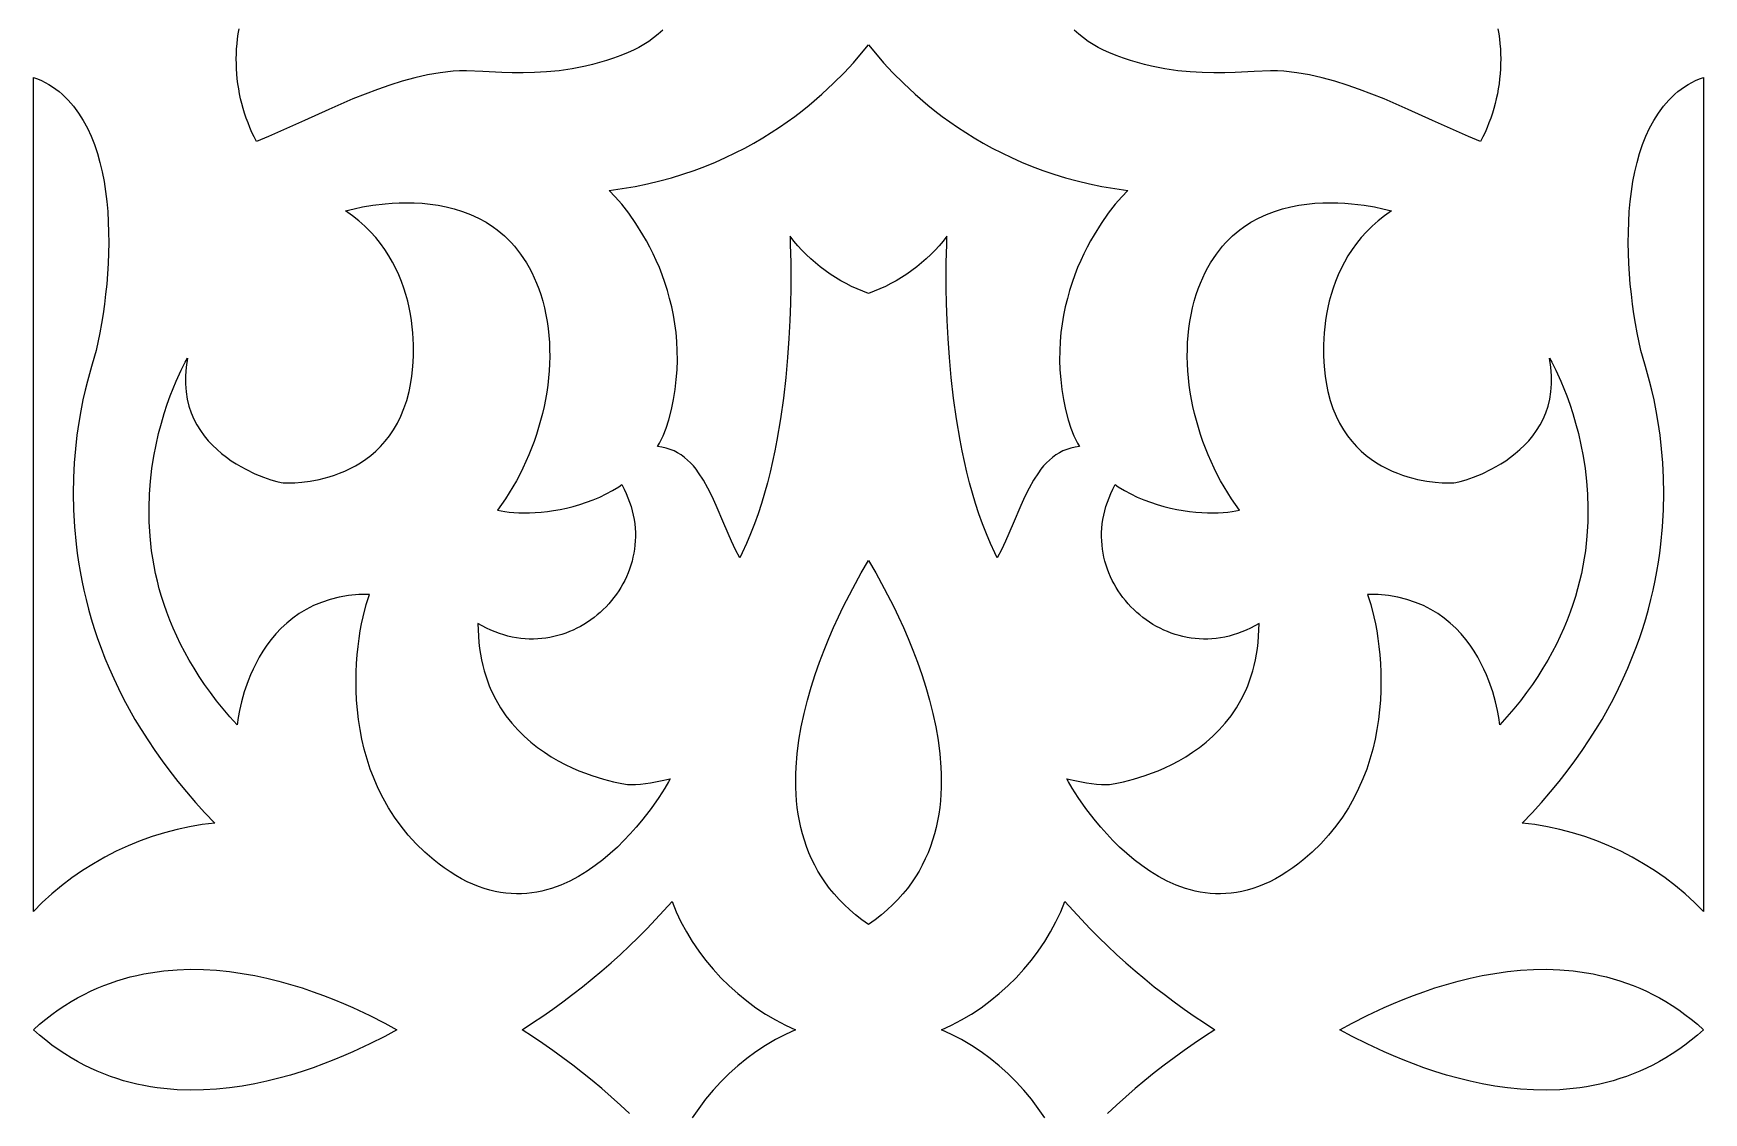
# Model space of a CAD drawing. Extents: x -350 to 350, y -780 to 780.
# Drawn here: x -270 to -190, y -73.1 to -21.4 of the extents above; entities that cross this region are included whole.
import ezdxf

# ---------------------------------------------------------------- set-up
doc = ezdxf.new("R2010")
doc.units = 0
doc.layers.add('LAYER_1', color=18, linetype='CONTINUOUS')

msp = doc.modelspace()

# ---------------------------------------------------------------- linework, layer by layer
at = {"layer": 'LAYER_1'}
for points in [[(-239.857, -21.248), (-240.075, -21.441), (-240.299, -21.622), (-240.53, -21.791), (-240.767, -21.946), (-241.009, -22.088), (-241.258, -22.216), (-241.511, -22.329), (-241.862, -22.467), (-242.21, -22.593), (-242.553, -22.705), (-242.891, -22.806), (-243.225, -22.895), (-243.554, -22.974), (-244.196, -23.101), (-244.818, -23.192), (-245.417, -23.252), (-245.992, -23.286), (-246.542, -23.298), (-247.067, -23.295), (-247.563, -23.279), (-248.47, -23.233), (-249.252, -23.199), (-249.593, -23.198), (-249.9, -23.215), (-250.518, -23.291), (-251.13, -23.398), (-251.736, -23.535), (-252.337, -23.697), (-252.933, -23.882), (-253.524, -24.087), (-254.111, -24.309), (-254.695, -24.545), (-255.856, -25.047), (-257.01, -25.571), (-258.162, -26.092), (-258.738, -26.344), (-259.316, -26.586), (-259.427, -26.367), (-259.532, -26.144), (-259.63, -25.92), (-259.721, -25.693), (-259.806, -25.464), (-259.883, -25.234), (-259.954, -25.002), (-260.018, -24.768), (-260.075, -24.533), (-260.125, -24.297), (-260.168, -24.059), (-260.204, -23.821), (-260.234, -23.582), (-260.256, -23.342), (-260.272, -23.102), (-260.281, -22.862), (-260.283, -22.621), (-260.278, -22.38), (-260.266, -22.14), (-260.247, -21.9), (-260.222, -21.66), (-260.189, -21.421), (-260.15, -21.183)], [(-199.854, -21.183), (-199.815, -21.421), (-199.783, -21.66), (-199.757, -21.9), (-199.738, -22.14), (-199.726, -22.38), (-199.721, -22.621), (-199.723, -22.862), (-199.732, -23.102), (-199.748, -23.342), (-199.771, -23.582), (-199.8, -23.821), (-199.836, -24.059), (-199.88, -24.297), (-199.93, -24.533), (-199.987, -24.768), (-200.05, -25.002), (-200.121, -25.234), (-200.199, -25.464), (-200.283, -25.693), (-200.374, -25.92), (-200.472, -26.144), (-200.577, -26.367), (-200.689, -26.586), (-201.266, -26.344), (-201.843, -26.092), (-202.995, -25.571), (-204.149, -25.047), (-205.309, -24.545), (-205.893, -24.309), (-206.481, -24.087), (-207.072, -23.882), (-207.667, -23.697), (-208.268, -23.535), (-208.874, -23.398), (-209.486, -23.291), (-210.105, -23.215), (-210.411, -23.198), (-210.753, -23.199), (-211.535, -23.233), (-212.441, -23.279), (-212.938, -23.295), (-213.462, -23.298), (-214.012, -23.286), (-214.588, -23.252), (-215.187, -23.192), (-215.808, -23.101), (-216.451, -22.974), (-216.78, -22.895), (-217.113, -22.806), (-217.452, -22.705), (-217.795, -22.593), (-218.142, -22.467), (-218.494, -22.329), (-218.747, -22.216), (-218.995, -22.088), (-219.237, -21.946), (-219.474, -21.791), (-219.705, -21.622), (-219.929, -21.441), (-220.147, -21.248)], [(-241.453, -73.12), (-241.887, -72.715), (-242.328, -72.317), (-242.776, -71.927), (-243.231, -71.545), (-243.693, -71.172), (-244.162, -70.807), (-244.637, -70.45), (-245.119, -70.103), (-245.606, -69.764), (-246.099, -69.434), (-246.598, -69.11), (-246.099, -68.787), (-245.606, -68.457), (-245.119, -68.118), (-244.637, -67.77), (-244.162, -67.414), (-243.693, -67.049), (-243.231, -66.675), (-242.776, -66.294), (-242.328, -65.904), (-241.887, -65.506), (-241.453, -65.101), (-241.028, -64.688), (-240.61, -64.267), (-240.201, -63.84), (-239.8, -63.405), (-239.408, -62.963), (-239.211, -63.458), (-238.983, -63.945), (-238.727, -64.423), (-238.444, -64.89), (-238.136, -65.344), (-237.803, -65.785), (-237.449, -66.21), (-237.073, -66.619), (-236.678, -67.009), (-236.265, -67.38), (-235.835, -67.729), (-235.391, -68.056), (-234.933, -68.359), (-234.464, -68.636), (-233.984, -68.886), (-233.495, -69.11), (-233.984, -69.335), (-234.464, -69.585), (-234.933, -69.862), (-235.391, -70.165), (-235.835, -70.491), (-236.265, -70.841), (-236.678, -71.212), (-237.073, -71.602), (-237.449, -72.011), (-237.803, -72.436), (-238.136, -72.877), (-238.444, -73.331)], [(-221.56, -73.331), (-221.869, -72.877), (-222.201, -72.436), (-222.556, -72.011), (-222.932, -71.602), (-223.327, -71.212), (-223.74, -70.841), (-224.169, -70.491), (-224.613, -70.165), (-225.071, -69.862), (-225.541, -69.585), (-226.02, -69.335), (-226.509, -69.11), (-226.02, -68.886), (-225.541, -68.636), (-225.071, -68.359), (-224.613, -68.056), (-224.169, -67.729), (-223.74, -67.38), (-223.327, -67.009), (-222.932, -66.619), (-222.556, -66.21), (-222.201, -65.785), (-221.869, -65.344), (-221.56, -64.89), (-221.277, -64.423), (-221.021, -63.945), (-220.793, -63.458), (-220.596, -62.963), (-220.204, -63.405), (-219.803, -63.84), (-219.394, -64.267), (-218.977, -64.688), (-218.551, -65.101), (-218.118, -65.506), (-217.677, -65.904), (-217.229, -66.294), (-216.773, -66.675), (-216.311, -67.049), (-215.842, -67.414), (-215.367, -67.77), (-214.886, -68.118), (-214.398, -68.457), (-213.905, -68.787), (-213.407, -69.11), (-213.905, -69.434), (-214.398, -69.764), (-214.886, -70.103), (-215.367, -70.45), (-215.842, -70.807), (-216.311, -71.172), (-216.773, -71.545), (-217.229, -71.927), (-217.677, -72.317), (-218.118, -72.715), (-218.551, -73.12)]]:
    msp.add_lwpolyline(points, dxfattribs=at)
for points in [[(-229.669, -22.36), (-229.28, -22.81), (-228.835, -23.291), (-228.333, -23.796), (-227.773, -24.318), (-227.154, -24.847), (-226.823, -25.113), (-226.476, -25.378), (-226.114, -25.641), (-225.738, -25.902), (-225.346, -26.158), (-224.938, -26.411), (-224.516, -26.657), (-224.077, -26.898), (-223.623, -27.13), (-223.154, -27.355), (-222.669, -27.569), (-222.167, -27.774), (-221.65, -27.967), (-221.117, -28.148), (-220.567, -28.316), (-220.002, -28.469), (-219.419, -28.608), (-218.821, -28.73), (-218.206, -28.835), (-217.574, -28.922), (-217.87, -29.225), (-218.189, -29.591), (-218.522, -30.018), (-218.862, -30.503), (-219.2, -31.044), (-219.366, -31.335), (-219.529, -31.638), (-219.686, -31.954), (-219.838, -32.282), (-219.984, -32.623), (-220.122, -32.974), (-220.251, -33.337), (-220.37, -33.711), (-220.478, -34.096), (-220.575, -34.491), (-220.659, -34.895), (-220.729, -35.31), (-220.783, -35.733), (-220.822, -36.166), (-220.844, -36.607), (-220.848, -37.057), (-220.833, -37.514), (-220.797, -37.979), (-220.741, -38.452), (-220.662, -38.931), (-220.56, -39.417), (-220.433, -39.909), (-220.308, -40.303), (-220.16, -40.674), (-219.991, -41.024), (-219.896, -41.189), (-220.109, -41.218), (-220.311, -41.264), (-220.504, -41.325), (-220.687, -41.4), (-220.861, -41.49), (-221.027, -41.592), (-221.184, -41.707), (-221.334, -41.834), (-221.477, -41.971), (-221.613, -42.119), (-221.743, -42.277), (-221.867, -42.443), (-222.099, -42.8), (-222.314, -43.183), (-222.515, -43.587), (-222.705, -44.006), (-223.069, -44.867), (-223.435, -45.721), (-223.628, -46.13), (-223.832, -46.521), (-223.952, -46.282), (-224.161, -45.828), (-224.357, -45.364), (-224.54, -44.889), (-224.712, -44.407), (-224.873, -43.916), (-225.022, -43.42), (-225.16, -42.919), (-225.289, -42.413), (-225.407, -41.905), (-225.516, -41.396), (-225.616, -40.885), (-225.789, -39.869), (-225.93, -38.864), (-226.043, -37.881), (-226.129, -36.929), (-226.192, -36.016), (-226.236, -35.152), (-226.263, -34.347), (-226.277, -33.61), (-226.28, -32.949), (-226.275, -32.375), (-226.256, -31.521), (-226.243, -31.123), (-226.424, -31.351), (-226.613, -31.574), (-226.812, -31.79), (-227.019, -32), (-227.235, -32.202), (-227.458, -32.397), (-227.688, -32.584), (-227.924, -32.762), (-228.167, -32.933), (-228.416, -33.094), (-228.67, -33.246), (-228.929, -33.388), (-229.192, -33.521), (-229.459, -33.643), (-229.729, -33.755), (-230.002, -33.855), (-230.276, -33.755), (-230.546, -33.643), (-230.813, -33.521), (-231.076, -33.388), (-231.334, -33.246), (-231.588, -33.094), (-231.837, -32.933), (-232.08, -32.762), (-232.317, -32.584), (-232.547, -32.397), (-232.77, -32.202), (-232.985, -32), (-233.192, -31.79), (-233.391, -31.574), (-233.581, -31.351), (-233.761, -31.123), (-233.749, -31.521), (-233.729, -32.375), (-233.725, -32.949), (-233.728, -33.61), (-233.741, -34.347), (-233.768, -35.152), (-233.812, -36.016), (-233.875, -36.929), (-233.962, -37.881), (-234.074, -38.864), (-234.215, -39.869), (-234.389, -40.885), (-234.488, -41.396), (-234.597, -41.905), (-234.716, -42.413), (-234.844, -42.919), (-234.983, -43.42), (-235.132, -43.916), (-235.292, -44.407), (-235.464, -44.889), (-235.648, -45.364), (-235.844, -45.828), (-236.052, -46.282), (-236.172, -46.521), (-236.376, -46.13), (-236.569, -45.721), (-236.936, -44.867), (-237.299, -44.006), (-237.49, -43.587), (-237.69, -43.183), (-237.905, -42.8), (-238.138, -42.443), (-238.262, -42.277), (-238.391, -42.119), (-238.527, -41.971), (-238.67, -41.834), (-238.82, -41.707), (-238.978, -41.592), (-239.143, -41.49), (-239.317, -41.4), (-239.501, -41.325), (-239.693, -41.264), (-239.896, -41.218), (-240.109, -41.189), (-240.014, -41.024), (-239.844, -40.674), (-239.696, -40.303), (-239.571, -39.909), (-239.445, -39.417), (-239.343, -38.931), (-239.264, -38.452), (-239.207, -37.979), (-239.172, -37.514), (-239.156, -37.057), (-239.16, -36.607), (-239.182, -36.166), (-239.221, -35.733), (-239.276, -35.31), (-239.346, -34.895), (-239.429, -34.491), (-239.526, -34.096), (-239.634, -33.711), (-239.754, -33.337), (-239.883, -32.974), (-240.02, -32.623), (-240.166, -32.282), (-240.318, -31.954), (-240.476, -31.638), (-240.638, -31.335), (-240.804, -31.044), (-241.142, -30.503), (-241.482, -30.018), (-241.816, -29.591), (-242.135, -29.225), (-242.43, -28.922), (-241.799, -28.835), (-241.183, -28.73), (-240.585, -28.608), (-240.003, -28.469), (-239.437, -28.316), (-238.888, -28.148), (-238.354, -27.967), (-237.837, -27.774), (-237.336, -27.569), (-236.85, -27.355), (-236.381, -27.13), (-235.927, -26.898), (-235.489, -26.657), (-235.066, -26.411), (-234.659, -26.158), (-234.267, -25.902), (-233.89, -25.641), (-233.528, -25.378), (-233.182, -25.113), (-232.85, -24.847), (-232.231, -24.318), (-231.671, -23.796), (-231.169, -23.291), (-230.724, -22.81), (-230.336, -22.36), (-230.002, -21.95)], [(-269.808, -23.585), (-269.62, -23.667), (-269.439, -23.757), (-269.263, -23.855), (-269.094, -23.961), (-268.931, -24.074), (-268.774, -24.194), (-268.623, -24.322), (-268.477, -24.456), (-268.338, -24.597), (-268.075, -24.897), (-267.835, -25.222), (-267.615, -25.57), (-267.417, -25.938), (-267.238, -26.326), (-267.078, -26.732), (-266.937, -27.154), (-266.814, -27.591), (-266.708, -28.041), (-266.619, -28.502), (-266.546, -28.974), (-266.488, -29.454), (-266.444, -29.941), (-266.415, -30.433), (-266.398, -30.929), (-266.395, -31.427), (-266.403, -31.925), (-266.422, -32.423), (-266.452, -32.917), (-266.492, -33.408), (-266.542, -33.893), (-266.6, -34.37), (-266.665, -34.839), (-266.738, -35.297), (-266.818, -35.743), (-266.994, -36.592), (-267.072, -36.855), (-267.222, -37.348), (-267.417, -38.055), (-267.522, -38.483), (-267.628, -38.959), (-267.731, -39.48), (-267.828, -40.044), (-267.915, -40.65), (-267.988, -41.294), (-268.045, -41.975), (-268.082, -42.692), (-268.095, -43.441), (-268.081, -44.221), (-268.036, -45.03), (-267.957, -45.865), (-267.904, -46.292), (-267.841, -46.726), (-267.767, -47.164), (-267.683, -47.608), (-267.588, -48.058), (-267.481, -48.512), (-267.362, -48.971), (-267.23, -49.434), (-267.086, -49.901), (-266.929, -50.372), (-266.757, -50.847), (-266.572, -51.325), (-266.372, -51.806), (-266.156, -52.29), (-265.926, -52.776), (-265.679, -53.265), (-265.416, -53.756), (-265.136, -54.249), (-264.839, -54.743), (-264.524, -55.238), (-264.192, -55.735), (-263.84, -56.232), (-263.47, -56.73), (-263.08, -57.228), (-262.67, -57.726), (-262.241, -58.224), (-261.79, -58.721), (-261.318, -59.218), (-261.92, -59.289), (-262.521, -59.39), (-263.12, -59.519), (-263.715, -59.676), (-264.306, -59.861), (-264.89, -60.071), (-265.466, -60.307), (-266.031, -60.568), (-266.585, -60.852), (-267.126, -61.16), (-267.652, -61.49), (-268.161, -61.841), (-268.653, -62.214), (-269.124, -62.606), (-269.575, -63.017), (-270.001, -63.446), (-270.001, -23.511)], [(-190.002, -63.447), (-190.43, -63.017), (-190.88, -62.606), (-191.352, -62.214), (-191.843, -61.841), (-192.353, -61.49), (-192.878, -61.16), (-193.419, -60.852), (-193.973, -60.568), (-194.539, -60.307), (-195.114, -60.071), (-195.698, -59.861), (-196.289, -59.676), (-196.885, -59.519), (-197.484, -59.39), (-198.085, -59.289), (-198.686, -59.218), (-198.214, -58.721), (-197.764, -58.224), (-197.334, -57.726), (-196.924, -57.228), (-196.535, -56.73), (-196.164, -56.232), (-195.813, -55.735), (-195.48, -55.238), (-195.165, -54.743), (-194.868, -54.249), (-194.588, -53.756), (-194.325, -53.265), (-194.079, -52.776), (-193.848, -52.29), (-193.633, -51.806), (-193.433, -51.325), (-193.247, -50.847), (-193.076, -50.372), (-192.918, -49.901), (-192.774, -49.434), (-192.643, -48.971), (-192.524, -48.512), (-192.417, -48.058), (-192.321, -47.608), (-192.237, -47.164), (-192.164, -46.726), (-192.101, -46.292), (-192.047, -45.865), (-191.968, -45.03), (-191.923, -44.221), (-191.909, -43.441), (-191.922, -42.692), (-191.959, -41.975), (-192.016, -41.294), (-192.09, -40.65), (-192.177, -40.044), (-192.274, -39.48), (-192.377, -38.959), (-192.482, -38.483), (-192.588, -38.055), (-192.782, -37.348), (-192.932, -36.855), (-193.01, -36.592), (-193.186, -35.743), (-193.266, -35.297), (-193.339, -34.839), (-193.405, -34.37), (-193.463, -33.893), (-193.512, -33.408), (-193.552, -32.917), (-193.582, -32.423), (-193.601, -31.925), (-193.61, -31.427), (-193.606, -30.929), (-193.59, -30.433), (-193.56, -29.941), (-193.517, -29.454), (-193.459, -28.974), (-193.385, -28.502), (-193.296, -28.041), (-193.19, -27.591), (-193.067, -27.154), (-192.926, -26.732), (-192.767, -26.326), (-192.588, -25.938), (-192.389, -25.57), (-192.17, -25.222), (-191.929, -24.897), (-191.667, -24.597), (-191.527, -24.456), (-191.382, -24.322), (-191.23, -24.194), (-191.073, -24.074), (-190.91, -23.961), (-190.741, -23.855), (-190.566, -23.757), (-190.384, -23.667), (-190.196, -23.585), (-190.002, -23.511)], [(-251.761, -29.52), (-251.386, -29.54), (-251.005, -29.578), (-250.619, -29.633), (-250.23, -29.709), (-249.841, -29.806), (-249.453, -29.927), (-249.068, -30.074), (-248.69, -30.248), (-248.32, -30.452), (-247.96, -30.687), (-247.784, -30.817), (-247.612, -30.955), (-247.443, -31.102), (-247.279, -31.258), (-247.118, -31.424), (-246.962, -31.598), (-246.811, -31.783), (-246.664, -31.977), (-246.523, -32.181), (-246.387, -32.396), (-246.257, -32.622), (-246.133, -32.858), (-246.016, -33.105), (-245.905, -33.364), (-245.8, -33.634), (-245.703, -33.916), (-245.608, -34.231), (-245.525, -34.551), (-245.454, -34.874), (-245.395, -35.202), (-245.348, -35.532), (-245.312, -35.866), (-245.288, -36.202), (-245.274, -36.54), (-245.272, -36.88), (-245.28, -37.221), (-245.299, -37.563), (-245.328, -37.905), (-245.367, -38.247), (-245.416, -38.59), (-245.475, -38.931), (-245.544, -39.271), (-245.621, -39.61), (-245.708, -39.947), (-245.804, -40.281), (-245.908, -40.613), (-246.021, -40.941), (-246.142, -41.266), (-246.272, -41.587), (-246.409, -41.904), (-246.554, -42.216), (-246.707, -42.523), (-246.866, -42.824), (-247.033, -43.119), (-247.207, -43.408), (-247.388, -43.69), (-247.575, -43.964), (-247.769, -44.232), (-247.604, -44.27), (-247.42, -44.304), (-247.216, -44.33), (-246.995, -44.35), (-246.758, -44.363), (-246.507, -44.367), (-246.242, -44.364), (-245.966, -44.351), (-245.68, -44.328), (-245.384, -44.295), (-245.082, -44.252), (-244.773, -44.198), (-244.46, -44.131), (-244.144, -44.053), (-243.827, -43.961), (-243.509, -43.856), (-243.192, -43.737), (-242.878, -43.604), (-242.568, -43.456), (-242.264, -43.292), (-241.967, -43.111), (-241.823, -43.013), (-241.712, -43.222), (-241.612, -43.431), (-241.522, -43.64), (-241.444, -43.849), (-241.375, -44.058), (-241.316, -44.267), (-241.267, -44.475), (-241.228, -44.683), (-241.199, -44.89), (-241.179, -45.095), (-241.167, -45.3), (-241.165, -45.503), (-241.172, -45.705), (-241.187, -45.905), (-241.21, -46.102), (-241.242, -46.298), (-241.282, -46.492), (-241.329, -46.683), (-241.384, -46.871), (-241.447, -47.056), (-241.516, -47.239), (-241.593, -47.418), (-241.677, -47.594), (-241.767, -47.766), (-241.864, -47.934), (-241.967, -48.099), (-242.077, -48.26), (-242.192, -48.416), (-242.313, -48.567), (-242.439, -48.715), (-242.571, -48.857), (-242.708, -48.994), (-242.85, -49.126), (-242.997, -49.253), (-243.149, -49.374), (-243.305, -49.489), (-243.465, -49.598), (-243.629, -49.702), (-243.797, -49.799), (-243.969, -49.889), (-244.144, -49.973), (-244.323, -50.05), (-244.504, -50.12), (-244.689, -50.183), (-244.876, -50.239), (-245.066, -50.287), (-245.259, -50.327), (-245.453, -50.36), (-245.65, -50.384), (-245.848, -50.4), (-246.048, -50.407), (-246.249, -50.406), (-246.452, -50.396), (-246.655, -50.377), (-246.86, -50.349), (-247.065, -50.312), (-247.27, -50.265), (-247.476, -50.208), (-247.682, -50.142), (-247.888, -50.065), (-248.094, -49.978), (-248.299, -49.881), (-248.504, -49.773), (-248.708, -49.654), (-248.704, -49.965), (-248.689, -50.269), (-248.665, -50.564), (-248.632, -50.851), (-248.59, -51.129), (-248.539, -51.401), (-248.48, -51.664), (-248.413, -51.92), (-248.338, -52.168), (-248.255, -52.408), (-248.166, -52.642), (-248.07, -52.868), (-247.858, -53.299), (-247.623, -53.702), (-247.367, -54.079), (-247.092, -54.43), (-246.801, -54.756), (-246.497, -55.057), (-246.182, -55.336), (-245.858, -55.592), (-245.528, -55.827), (-245.195, -56.041), (-244.861, -56.235), (-244.528, -56.411), (-244.199, -56.568), (-243.876, -56.709), (-243.562, -56.833), (-243.259, -56.942), (-242.698, -57.116), (-242.213, -57.24), (-241.822, -57.319), (-241.547, -57.362), (-241.406, -57.374), (-241.165, -57.365), (-240.925, -57.346), (-240.446, -57.281), (-239.97, -57.192), (-239.497, -57.09), (-239.579, -57.244), (-239.762, -57.551), (-240.042, -57.984), (-240.414, -58.511), (-240.633, -58.801), (-240.873, -59.103), (-241.133, -59.414), (-241.414, -59.73), (-241.714, -60.047), (-242.032, -60.362), (-242.37, -60.67), (-242.724, -60.969), (-243.096, -61.254), (-243.484, -61.522), (-243.889, -61.768), (-244.308, -61.99), (-244.743, -62.184), (-244.965, -62.268), (-245.191, -62.345), (-245.42, -62.412), (-245.653, -62.469), (-245.889, -62.517), (-246.128, -62.555), (-246.37, -62.581), (-246.616, -62.597), (-246.864, -62.6), (-247.115, -62.591), (-247.369, -62.57), (-247.625, -62.535), (-247.885, -62.486), (-248.146, -62.424), (-248.411, -62.347), (-248.677, -62.254), (-248.947, -62.147), (-249.218, -62.023), (-249.492, -61.883), (-249.768, -61.725), (-250.045, -61.551), (-250.325, -61.358), (-250.57, -61.177), (-250.807, -60.991), (-251.034, -60.801), (-251.252, -60.608), (-251.664, -60.208), (-252.043, -59.795), (-252.39, -59.369), (-252.706, -58.932), (-252.992, -58.485), (-253.25, -58.03), (-253.481, -57.568), (-253.685, -57.1), (-253.865, -56.628), (-254.021, -56.154), (-254.154, -55.678), (-254.265, -55.202), (-254.356, -54.728), (-254.428, -54.257), (-254.482, -53.79), (-254.519, -53.329), (-254.54, -52.875), (-254.547, -52.429), (-254.54, -51.994), (-254.521, -51.569), (-254.491, -51.158), (-254.45, -50.761), (-254.401, -50.38), (-254.344, -50.015), (-254.281, -49.669), (-254.212, -49.343), (-254.062, -48.756), (-253.905, -48.265), (-254.166, -48.268), (-254.419, -48.279), (-254.904, -48.327), (-255.362, -48.405), (-255.794, -48.513), (-256.199, -48.647), (-256.58, -48.805), (-256.937, -48.986), (-257.27, -49.187), (-257.58, -49.406), (-257.868, -49.642), (-258.136, -49.891), (-258.382, -50.151), (-258.61, -50.421), (-258.818, -50.699), (-259.009, -50.982), (-259.182, -51.268), (-259.338, -51.555), (-259.479, -51.84), (-259.605, -52.123), (-259.717, -52.4), (-259.902, -52.929), (-260.039, -53.41), (-260.135, -53.826), (-260.196, -54.161), (-260.237, -54.516), (-260.585, -54.13), (-260.915, -53.743), (-261.227, -53.355), (-261.522, -52.968), (-261.8, -52.58), (-262.062, -52.193), (-262.307, -51.806), (-262.537, -51.419), (-262.752, -51.033), (-262.952, -50.649), (-263.138, -50.265), (-263.309, -49.883), (-263.467, -49.502), (-263.612, -49.123), (-263.743, -48.747), (-263.863, -48.372), (-263.97, -48), (-264.065, -47.63), (-264.149, -47.263), (-264.223, -46.9), (-264.285, -46.539), (-264.338, -46.182), (-264.381, -45.829), (-264.414, -45.479), (-264.455, -44.792), (-264.463, -44.122), (-264.442, -43.472), (-264.394, -42.844), (-264.324, -42.237), (-264.233, -41.655), (-264.125, -41.099), (-264.004, -40.57), (-263.872, -40.07), (-263.733, -39.601), (-263.589, -39.165), (-263.445, -38.762), (-263.165, -38.065), (-262.918, -37.524), (-262.73, -37.151), (-262.625, -36.96), (-262.691, -37.389), (-262.722, -37.799), (-262.722, -38.19), (-262.692, -38.562), (-262.635, -38.916), (-262.552, -39.252), (-262.445, -39.569), (-262.317, -39.87), (-262.169, -40.154), (-262.004, -40.421), (-261.823, -40.673), (-261.628, -40.908), (-261.422, -41.129), (-261.207, -41.334), (-260.984, -41.525), (-260.756, -41.702), (-260.525, -41.865), (-260.292, -42.015), (-260.06, -42.151), (-259.831, -42.276), (-259.389, -42.488), (-258.983, -42.655), (-258.628, -42.779), (-258.341, -42.864), (-258.138, -42.913), (-258.035, -42.929), (-257.749, -42.93), (-257.48, -42.92), (-257.142, -42.893), (-256.746, -42.841), (-256.306, -42.758), (-256.072, -42.702), (-255.832, -42.636), (-255.586, -42.558), (-255.336, -42.467), (-255.084, -42.363), (-254.831, -42.245), (-254.578, -42.111), (-254.327, -41.961), (-254.08, -41.794), (-253.838, -41.609), (-253.601, -41.405), (-253.373, -41.181), (-253.154, -40.936), (-252.946, -40.669), (-252.75, -40.38), (-252.568, -40.067), (-252.401, -39.729), (-252.251, -39.366), (-252.118, -38.977), (-252.006, -38.56), (-251.936, -38.22), (-251.874, -37.818), (-251.827, -37.363), (-251.8, -36.861), (-251.798, -36.32), (-251.827, -35.747), (-251.855, -35.451), (-251.893, -35.149), (-251.942, -34.844), (-252.002, -34.535), (-252.074, -34.224), (-252.158, -33.912), (-252.256, -33.598), (-252.368, -33.286), (-252.494, -32.974), (-252.637, -32.665), (-252.795, -32.359), (-252.97, -32.057), (-253.162, -31.76), (-253.373, -31.469), (-253.603, -31.185), (-253.852, -30.909), (-254.122, -30.641), (-254.413, -30.383), (-254.725, -30.135), (-255.06, -29.899), (-254.645, -29.799), (-254.244, -29.717), (-253.739, -29.633), (-253.145, -29.562), (-252.82, -29.536), (-252.48, -29.519), (-252.126, -29.513)], [(-207.525, -29.519), (-207.185, -29.536), (-206.86, -29.562), (-206.266, -29.633), (-205.76, -29.717), (-205.36, -29.799), (-204.944, -29.899), (-205.279, -30.135), (-205.592, -30.383), (-205.882, -30.641), (-206.152, -30.909), (-206.401, -31.185), (-206.631, -31.469), (-206.842, -31.76), (-207.035, -32.057), (-207.21, -32.359), (-207.368, -32.665), (-207.51, -32.974), (-207.637, -33.286), (-207.748, -33.598), (-207.846, -33.912), (-207.931, -34.224), (-208.002, -34.535), (-208.062, -34.844), (-208.111, -35.149), (-208.149, -35.451), (-208.177, -35.747), (-208.207, -36.32), (-208.205, -36.861), (-208.178, -37.363), (-208.13, -37.818), (-208.069, -38.22), (-207.998, -38.56), (-207.886, -38.977), (-207.754, -39.366), (-207.603, -39.729), (-207.436, -40.067), (-207.254, -40.38), (-207.058, -40.669), (-206.85, -40.936), (-206.631, -41.181), (-206.403, -41.405), (-206.167, -41.609), (-205.924, -41.794), (-205.677, -41.961), (-205.426, -42.111), (-205.173, -42.245), (-204.92, -42.363), (-204.668, -42.467), (-204.418, -42.558), (-204.172, -42.636), (-203.932, -42.702), (-203.698, -42.758), (-203.258, -42.841), (-202.863, -42.893), (-202.524, -42.92), (-202.255, -42.93), (-201.969, -42.929), (-201.867, -42.913), (-201.664, -42.864), (-201.377, -42.779), (-201.022, -42.655), (-200.615, -42.488), (-200.173, -42.276), (-199.944, -42.151), (-199.712, -42.015), (-199.479, -41.865), (-199.248, -41.702), (-199.02, -41.525), (-198.797, -41.334), (-198.582, -41.129), (-198.376, -40.908), (-198.182, -40.673), (-198.001, -40.421), (-197.835, -40.154), (-197.687, -39.87), (-197.559, -39.569), (-197.452, -39.252), (-197.369, -38.916), (-197.312, -38.562), (-197.282, -38.19), (-197.282, -37.799), (-197.314, -37.389), (-197.379, -36.96), (-197.275, -37.151), (-197.087, -37.524), (-196.84, -38.065), (-196.56, -38.762), (-196.415, -39.165), (-196.272, -39.601), (-196.132, -40.07), (-196, -40.57), (-195.879, -41.099), (-195.771, -41.655), (-195.681, -42.237), (-195.61, -42.844), (-195.562, -43.472), (-195.541, -44.122), (-195.549, -44.792), (-195.59, -45.479), (-195.624, -45.829), (-195.666, -46.182), (-195.719, -46.539), (-195.782, -46.9), (-195.855, -47.263), (-195.939, -47.63), (-196.035, -48), (-196.142, -48.372), (-196.261, -48.747), (-196.393, -49.123), (-196.537, -49.502), (-196.695, -49.883), (-196.867, -50.265), (-197.052, -50.649), (-197.252, -51.033), (-197.467, -51.419), (-197.697, -51.806), (-197.943, -52.193), (-198.204, -52.58), (-198.483, -52.968), (-198.777, -53.355), (-199.09, -53.743), (-199.419, -54.13), (-199.767, -54.516), (-199.809, -54.161), (-199.87, -53.826), (-199.966, -53.41), (-200.103, -52.929), (-200.287, -52.4), (-200.399, -52.123), (-200.525, -51.84), (-200.666, -51.555), (-200.823, -51.268), (-200.996, -50.982), (-201.186, -50.699), (-201.395, -50.421), (-201.622, -50.151), (-201.869, -49.891), (-202.136, -49.642), (-202.424, -49.406), (-202.735, -49.187), (-203.068, -48.986), (-203.424, -48.805), (-203.805, -48.647), (-204.211, -48.513), (-204.642, -48.405), (-205.1, -48.327), (-205.586, -48.279), (-205.839, -48.268), (-206.099, -48.265), (-205.942, -48.756), (-205.793, -49.343), (-205.724, -49.669), (-205.66, -50.015), (-205.603, -50.38), (-205.554, -50.761), (-205.514, -51.158), (-205.483, -51.569), (-205.464, -51.994), (-205.457, -52.429), (-205.464, -52.875), (-205.485, -53.329), (-205.522, -53.79), (-205.576, -54.257), (-205.648, -54.728), (-205.739, -55.202), (-205.851, -55.678), (-205.984, -56.154), (-206.14, -56.628), (-206.319, -57.1), (-206.524, -57.568), (-206.754, -58.03), (-207.012, -58.485), (-207.299, -58.932), (-207.615, -59.369), (-207.962, -59.795), (-208.34, -60.208), (-208.752, -60.608), (-208.971, -60.801), (-209.198, -60.991), (-209.434, -61.177), (-209.679, -61.358), (-209.959, -61.551), (-210.237, -61.725), (-210.513, -61.883), (-210.786, -62.023), (-211.058, -62.147), (-211.327, -62.254), (-211.594, -62.347), (-211.858, -62.424), (-212.12, -62.486), (-212.379, -62.535), (-212.636, -62.57), (-212.89, -62.591), (-213.141, -62.6), (-213.389, -62.597), (-213.634, -62.581), (-213.876, -62.555), (-214.115, -62.517), (-214.351, -62.469), (-214.584, -62.412), (-214.813, -62.345), (-215.039, -62.268), (-215.262, -62.184), (-215.696, -61.99), (-216.116, -61.768), (-216.52, -61.522), (-216.908, -61.254), (-217.28, -60.969), (-217.635, -60.67), (-217.972, -60.362), (-218.291, -60.047), (-218.591, -59.73), (-218.871, -59.414), (-219.132, -59.103), (-219.372, -58.801), (-219.591, -58.511), (-219.962, -57.984), (-220.242, -57.551), (-220.425, -57.244), (-220.507, -57.09), (-220.034, -57.192), (-219.558, -57.281), (-219.079, -57.346), (-218.839, -57.365), (-218.598, -57.374), (-218.458, -57.362), (-218.182, -57.319), (-217.792, -57.24), (-217.306, -57.116), (-216.745, -56.942), (-216.442, -56.833), (-216.129, -56.709), (-215.806, -56.568), (-215.477, -56.411), (-215.144, -56.235), (-214.809, -56.041), (-214.476, -55.827), (-214.146, -55.592), (-213.822, -55.336), (-213.507, -55.057), (-213.203, -54.756), (-212.912, -54.43), (-212.638, -54.079), (-212.382, -53.702), (-212.146, -53.299), (-211.935, -52.868), (-211.838, -52.642), (-211.749, -52.408), (-211.667, -52.168), (-211.592, -51.92), (-211.524, -51.664), (-211.465, -51.401), (-211.414, -51.129), (-211.372, -50.851), (-211.339, -50.564), (-211.315, -50.269), (-211.301, -49.965), (-211.296, -49.654), (-211.5, -49.773), (-211.705, -49.881), (-211.91, -49.978), (-212.116, -50.065), (-212.322, -50.142), (-212.528, -50.208), (-212.734, -50.265), (-212.94, -50.312), (-213.145, -50.349), (-213.349, -50.377), (-213.553, -50.396), (-213.755, -50.406), (-213.957, -50.407), (-214.157, -50.4), (-214.355, -50.384), (-214.551, -50.36), (-214.746, -50.327), (-214.938, -50.287), (-215.128, -50.239), (-215.315, -50.183), (-215.5, -50.12), (-215.682, -50.05), (-215.86, -49.973), (-216.036, -49.889), (-216.207, -49.799), (-216.375, -49.702), (-216.54, -49.598), (-216.7, -49.489), (-216.856, -49.374), (-217.007, -49.253), (-217.154, -49.126), (-217.296, -48.994), (-217.433, -48.857), (-217.565, -48.715), (-217.692, -48.567), (-217.813, -48.416), (-217.928, -48.26), (-218.037, -48.099), (-218.14, -47.934), (-218.237, -47.766), (-218.327, -47.594), (-218.411, -47.418), (-218.488, -47.239), (-218.558, -47.056), (-218.62, -46.871), (-218.675, -46.683), (-218.723, -46.492), (-218.762, -46.298), (-218.794, -46.102), (-218.817, -45.905), (-218.833, -45.705), (-218.839, -45.503), (-218.837, -45.3), (-218.826, -45.095), (-218.806, -44.89), (-218.776, -44.683), (-218.737, -44.475), (-218.688, -44.267), (-218.63, -44.058), (-218.561, -43.849), (-218.482, -43.64), (-218.393, -43.431), (-218.293, -43.222), (-218.182, -43.013), (-218.037, -43.111), (-217.74, -43.292), (-217.436, -43.456), (-217.126, -43.604), (-216.812, -43.737), (-216.496, -43.856), (-216.178, -43.961), (-215.86, -44.053), (-215.544, -44.131), (-215.231, -44.198), (-214.923, -44.252), (-214.62, -44.295), (-214.325, -44.328), (-214.038, -44.351), (-213.762, -44.364), (-213.498, -44.367), (-213.246, -44.363), (-213.009, -44.35), (-212.788, -44.33), (-212.585, -44.304), (-212.4, -44.27), (-212.236, -44.232), (-212.429, -43.964), (-212.617, -43.69), (-212.797, -43.408), (-212.971, -43.119), (-213.138, -42.824), (-213.298, -42.523), (-213.45, -42.216), (-213.595, -41.904), (-213.733, -41.587), (-213.862, -41.266), (-213.983, -40.941), (-214.096, -40.613), (-214.201, -40.281), (-214.296, -39.947), (-214.383, -39.61), (-214.461, -39.271), (-214.529, -38.931), (-214.588, -38.59), (-214.637, -38.247), (-214.676, -37.905), (-214.705, -37.563), (-214.724, -37.221), (-214.733, -36.88), (-214.73, -36.54), (-214.717, -36.202), (-214.692, -35.866), (-214.657, -35.532), (-214.609, -35.202), (-214.55, -34.874), (-214.479, -34.551), (-214.396, -34.231), (-214.301, -33.916), (-214.204, -33.634), (-214.1, -33.364), (-213.989, -33.105), (-213.871, -32.858), (-213.747, -32.622), (-213.617, -32.396), (-213.481, -32.181), (-213.34, -31.977), (-213.194, -31.783), (-213.042, -31.598), (-212.886, -31.424), (-212.726, -31.258), (-212.561, -31.102), (-212.392, -30.955), (-212.22, -30.817), (-212.045, -30.687), (-211.684, -30.452), (-211.314, -30.248), (-210.936, -30.074), (-210.552, -29.927), (-210.164, -29.806), (-209.774, -29.709), (-209.386, -29.633), (-208.999, -29.578), (-208.618, -29.54), (-208.244, -29.52), (-207.879, -29.513)], [(-229.654, -47.234), (-229.245, -47.98), (-228.796, -48.858), (-228.564, -49.341), (-228.331, -49.851), (-228.1, -50.384), (-227.874, -50.94), (-227.655, -51.514), (-227.447, -52.106), (-227.253, -52.713), (-227.075, -53.333), (-226.916, -53.963), (-226.78, -54.602), (-226.668, -55.246), (-226.585, -55.894), (-226.533, -56.543), (-226.52, -56.867), (-226.515, -57.191), (-226.519, -57.514), (-226.533, -57.836), (-226.557, -58.157), (-226.592, -58.475), (-226.637, -58.792), (-226.693, -59.107), (-226.76, -59.42), (-226.839, -59.729), (-226.93, -60.035), (-227.034, -60.338), (-227.151, -60.638), (-227.281, -60.933), (-227.424, -61.225), (-227.581, -61.511), (-227.753, -61.793), (-227.939, -62.07), (-228.141, -62.342), (-228.357, -62.608), (-228.59, -62.868), (-228.839, -63.122), (-229.104, -63.369), (-229.386, -63.61), (-229.685, -63.844), (-230.002, -64.07), (-230.319, -63.844), (-230.619, -63.61), (-230.901, -63.369), (-231.166, -63.122), (-231.414, -62.868), (-231.647, -62.608), (-231.864, -62.342), (-232.065, -62.07), (-232.251, -61.793), (-232.423, -61.511), (-232.58, -61.225), (-232.724, -60.933), (-232.854, -60.638), (-232.97, -60.338), (-233.074, -60.035), (-233.165, -59.729), (-233.244, -59.42), (-233.312, -59.107), (-233.368, -58.792), (-233.413, -58.475), (-233.447, -58.157), (-233.471, -57.836), (-233.485, -57.514), (-233.49, -57.191), (-233.485, -56.867), (-233.471, -56.543), (-233.419, -55.894), (-233.336, -55.246), (-233.225, -54.602), (-233.088, -53.963), (-232.93, -53.333), (-232.752, -52.713), (-232.557, -52.106), (-232.349, -51.514), (-232.131, -50.94), (-231.904, -50.384), (-231.673, -49.851), (-231.44, -49.341), (-231.209, -48.858), (-230.76, -47.98), (-230.35, -47.234), (-230.002, -46.639)], [(-261.854, -66.227), (-261.229, -66.263), (-260.611, -66.326), (-260.002, -66.411), (-259.403, -66.518), (-258.815, -66.643), (-258.241, -66.785), (-257.68, -66.942), (-257.136, -67.11), (-256.608, -67.288), (-256.099, -67.473), (-255.61, -67.664), (-255.143, -67.858), (-254.698, -68.052), (-253.882, -68.434), (-253.174, -68.792), (-252.586, -69.11), (-253.174, -69.429), (-253.882, -69.786), (-254.698, -70.168), (-255.143, -70.363), (-255.61, -70.557), (-256.099, -70.747), (-256.608, -70.933), (-257.136, -71.111), (-257.68, -71.279), (-258.241, -71.435), (-258.815, -71.577), (-259.403, -71.703), (-260.002, -71.809), (-260.611, -71.895), (-261.229, -71.957), (-261.854, -71.994), (-262.485, -72.003), (-263.121, -71.981), (-263.759, -71.928), (-264.079, -71.888), (-264.399, -71.839), (-264.719, -71.782), (-265.04, -71.714), (-265.359, -71.637), (-265.679, -71.55), (-265.998, -71.452), (-266.315, -71.344), (-266.632, -71.225), (-266.948, -71.095), (-267.263, -70.953), (-267.575, -70.799), (-267.887, -70.634), (-268.196, -70.456), (-268.503, -70.265), (-268.808, -70.062), (-269.111, -69.845), (-269.411, -69.615), (-269.708, -69.371), (-270.001, -69.111), (-270.001, -69.109), (-269.708, -68.85), (-269.411, -68.606), (-269.111, -68.376), (-268.808, -68.159), (-268.503, -67.956), (-268.196, -67.765), (-267.887, -67.587), (-267.575, -67.421), (-267.263, -67.268), (-266.948, -67.126), (-266.632, -66.996), (-266.315, -66.877), (-265.998, -66.768), (-265.679, -66.671), (-265.359, -66.584), (-265.04, -66.506), (-264.719, -66.439), (-264.399, -66.381), (-264.079, -66.333), (-263.759, -66.293), (-263.121, -66.239), (-262.485, -66.218)], [(-196.884, -66.239), (-196.245, -66.293), (-195.925, -66.333), (-195.605, -66.381), (-195.285, -66.439), (-194.965, -66.506), (-194.645, -66.584), (-194.326, -66.671), (-194.007, -66.768), (-193.689, -66.877), (-193.372, -66.996), (-193.056, -67.126), (-192.742, -67.268), (-192.429, -67.421), (-192.118, -67.587), (-191.809, -67.765), (-191.501, -67.956), (-191.196, -68.159), (-190.894, -68.376), (-190.594, -68.606), (-190.297, -68.85), (-190.002, -69.11), (-190.297, -69.371), (-190.594, -69.615), (-190.894, -69.845), (-191.196, -70.062), (-191.501, -70.265), (-191.809, -70.456), (-192.118, -70.634), (-192.429, -70.799), (-192.742, -70.953), (-193.056, -71.095), (-193.372, -71.225), (-193.689, -71.344), (-194.007, -71.452), (-194.326, -71.55), (-194.645, -71.637), (-194.965, -71.714), (-195.285, -71.782), (-195.605, -71.839), (-195.925, -71.888), (-196.245, -71.928), (-196.884, -71.981), (-197.519, -72.003), (-198.15, -71.994), (-198.775, -71.957), (-199.393, -71.895), (-200.003, -71.809), (-200.602, -71.703), (-201.189, -71.577), (-201.764, -71.435), (-202.324, -71.279), (-202.869, -71.111), (-203.396, -70.933), (-203.905, -70.747), (-204.394, -70.557), (-204.862, -70.363), (-205.307, -70.168), (-206.122, -69.786), (-206.83, -69.429), (-207.418, -69.11), (-206.83, -68.792), (-206.122, -68.434), (-205.307, -68.052), (-204.862, -67.858), (-204.394, -67.664), (-203.905, -67.473), (-203.396, -67.288), (-202.869, -67.11), (-202.324, -66.942), (-201.764, -66.785), (-201.189, -66.643), (-200.602, -66.518), (-200.003, -66.411), (-199.393, -66.326), (-198.775, -66.263), (-198.15, -66.227), (-197.519, -66.218)]]:
    msp.add_lwpolyline(points, close=True, dxfattribs=at)

doc.saveas('drawing.dxf')
